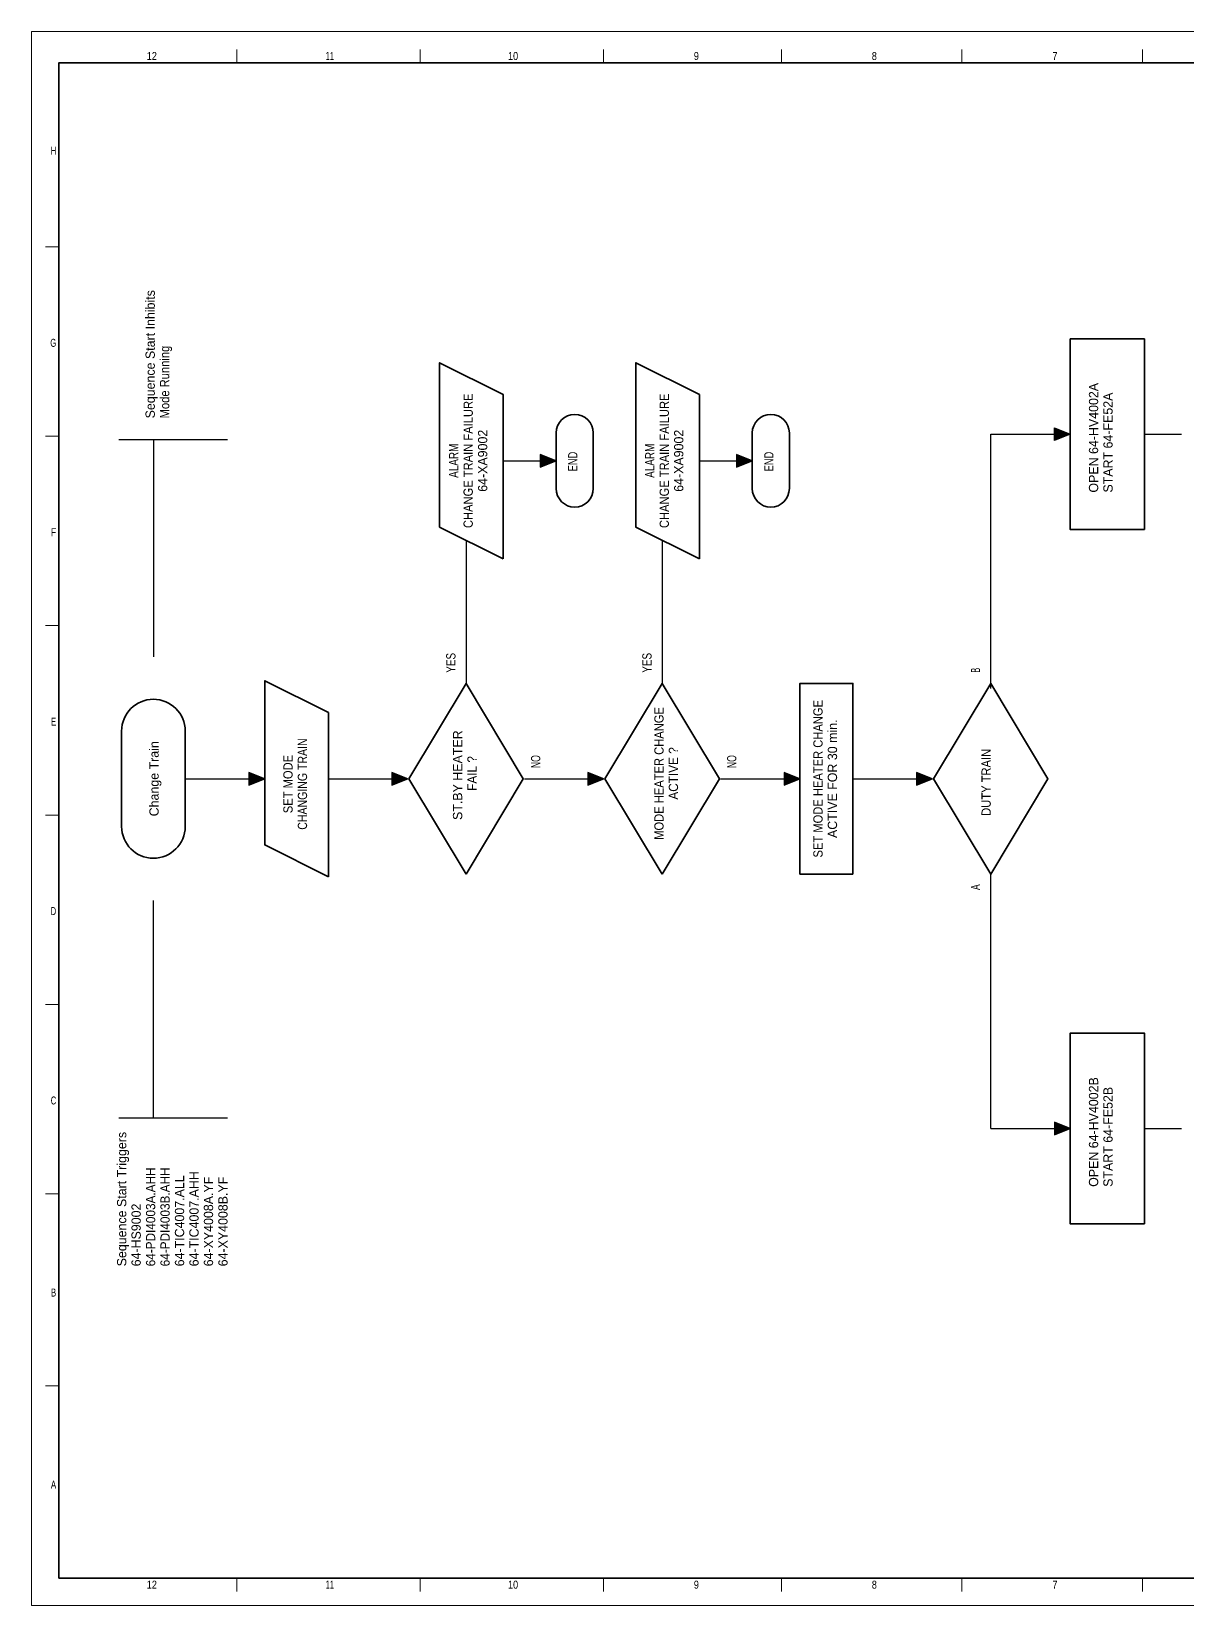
# Model space of a CAD drawing. Header units: millimetres. Extents: x 0 to 841, y 0 to 594.
# Drawn here: x 0 to 436, y 0 to 594 of the extents above; entities that cross this region are included whole.
import ezdxf
from ezdxf.enums import TextEntityAlignment as Align

# ---------------------------------------------------------------- set-up
doc = ezdxf.new("R2010")
doc.units = ezdxf.units.MM
doc.header["$LTSCALE"] = 1.2
for name, color, linetype, lineweight in [('1', 7, 'Continuous', 13), ('2', 7, 'Continuous', 35), ('4', 7, 'Continuous', 35), ('9', 7, 'Continuous', 13)]:
    doc.layers.add(name, color=color, linetype=linetype, lineweight=lineweight)
doc.layers.add('36', color=7, linetype='Continuous')

msp = doc.modelspace()

# ---------------------------------------------------------------- hatches: boundary and pattern name
at = {"layer": '1'}
for points in [[(386, 439.6), (386, 444.4), (392, 442)], [(192, 434.4), (192, 429.6), (198, 432)], [(266, 434.4), (266, 429.6), (272, 432)], [(82, 314.4), (82, 309.6), (88, 312)], [(136, 314.4), (136, 309.6), (142, 312)], [(210, 314.4), (210, 309.6), (216, 312)], [(284, 314.4), (284, 309.6), (290, 312)], [(334, 314.4), (334, 309.6), (340, 312)], [(386, 182.4), (386, 177.6), (392, 180)]]:
    msp.add_hatch(color=256, dxfattribs=at).paths.add_polyline_path(points)

# ---------------------------------------------------------------- linework, layer by layer
for p, q in [((77.491, 587.261), (77.491, 582.228)), ((77.491, 587.261), (77.491, 582.228)), ((146.654, 587.261), (146.654, 582.228)), ((146.654, 587.261), (146.654, 582.228)), ((215.817, 587.261), (215.817, 582.228)), ((215.817, 587.261), (215.817, 582.228)), ((282.976, 587.261), (282.976, 582.228)), ((282.976, 587.261), (282.976, 582.228)), ((351.136, 587.261), (351.136, 582.228)), ((351.136, 587.261), (351.136, 582.228)), ((419.297, 587.261), (419.297, 582.228)), ((419.297, 587.261), (419.297, 582.228)), ((10.333, 512.761), (5.321, 512.761)), ((10.333, 512.761), (5.321, 512.761)), ((10.333, 441.28), (5.321, 441.28)), ((10.333, 441.28), (5.321, 441.28)), ((10.333, 369.799), (5.321, 369.799)), ((10.333, 369.799), (5.321, 369.799)), ((10.333, 298.318), (5.321, 298.318)), ((10.333, 298.318), (5.321, 298.318)), ((10.333, 226.838), (5.321, 226.838)), ((10.333, 226.838), (5.321, 226.838)), ((10.333, 155.357), (5.321, 155.357)), ((10.333, 155.357), (5.321, 155.357)), ((10.333, 82.869), (5.321, 82.869)), ((10.333, 82.869), (5.321, 82.869)), ((77.491, 10.382), (77.491, 5.348)), ((77.491, 10.382), (77.491, 5.348)), ((146.654, 10.382), (146.654, 5.348)), ((146.654, 10.382), (146.654, 5.348)), ((215.817, 10.382), (215.817, 5.348)), ((215.817, 10.382), (215.817, 5.348)), ((282.976, 10.382), (282.976, 5.348)), ((282.976, 10.382), (282.976, 5.348)), ((351.136, 10.382), (351.136, 5.348)), ((351.136, 10.382), (351.136, 5.348)), ((419.297, 10.382), (419.297, 5.348)), ((419.297, 10.382), (419.297, 5.348))]:
    msp.add_line(p, q, dxfattribs=at)
at = {"layer": '1', "lineweight": 25}
for p, q in [((33, 440), (74, 440)), ((46, 440), (46, 358)), ((362, 442), (388, 442)), ((362, 346), (362, 442)), ((380, 441.998), (387.2, 441.998)), ((420, 442), (434, 442)), ((178, 432), (194, 432)), ((186, 432.002), (193.2, 432.002)), ((252, 432), (268, 432)), ((260, 432.002), (267.2, 432.002)), ((164, 402), (164, 348)), ((238, 402), (238, 348)), ((58, 312), (84, 312)), ((76, 312.002), (83.2, 312.002)), ((112, 312), (138, 312)), ((130, 312.002), (137.2, 312.002)), ((186, 312), (212, 312)), ((204, 312.002), (211.2, 312.002)), ((260, 312), (286, 312)), ((278, 312.002), (285.2, 312.002)), ((310, 312), (336, 312)), ((328, 312.002), (335.2, 312.002)), ((362, 180), (362, 276)), ((46, 184), (46, 266)), ((33, 184), (74, 184)), ((362, 180), (388, 180)), ((380, 180.002), (387.2, 180.002)), ((420, 180), (434, 180)), ((10.333, 10.382), (10.333, 156.364))]:
    msp.add_line(p, q, dxfattribs=at)
at = {"layer": '1', "lineweight": 35}
msp.add_line((648.95, 10.382), (10.333, 10.382), dxfattribs=at)
msp.add_lwpolyline([(829.263, 112.014), (829.263, 582.228), (10.333, 582.228), (10.333, 10.382)], dxfattribs=at)
msp.add_lwpolyline([(829.263, 112.014), (829.263, 582.228), (10.333, 582.228), (10.333, 10.382)], dxfattribs=at)
at = {"layer": '1', "lineweight": 25}
for points in [[(386, 439.6), (386, 444.4), (392, 442)], [(192, 434.4), (192, 429.6), (198, 432)], [(266, 434.4), (266, 429.6), (272, 432)], [(82, 314.4), (82, 309.6), (88, 312)], [(136, 314.4), (136, 309.6), (142, 312)], [(210, 314.4), (210, 309.6), (216, 312)], [(284, 314.4), (284, 309.6), (290, 312)], [(334, 314.4), (334, 309.6), (340, 312)], [(386, 182.4), (386, 177.6), (392, 180)]]:
    msp.add_lwpolyline(points, close=True, dxfattribs=at)
for points in [[(387.2, 440.798), (390.201, 441.998), (387.2, 443.197)], [(387.2, 443.197), (387.68, 441.998), (387.2, 440.798)], [(193.2, 433.202), (196.201, 432.002), (193.2, 430.803)], [(193.2, 430.803), (193.68, 432.002), (193.2, 433.202)], [(267.2, 433.202), (270.201, 432.002), (267.2, 430.803)], [(267.2, 430.803), (267.68, 432.002), (267.2, 433.202)], [(83.2, 313.202), (86.201, 312.002), (83.2, 310.803)], [(83.2, 310.803), (83.68, 312.002), (83.2, 313.202)], [(137.2, 313.202), (140.201, 312.002), (137.2, 310.803)], [(137.2, 310.803), (137.68, 312.002), (137.2, 313.202)], [(211.2, 313.202), (214.201, 312.002), (211.2, 310.803)], [(211.2, 310.803), (211.68, 312.002), (211.2, 313.202)], [(285.2, 313.202), (288.201, 312.002), (285.2, 310.803)], [(285.2, 310.803), (285.68, 312.002), (285.2, 313.202)], [(335.2, 313.202), (338.201, 312.002), (335.2, 310.803)], [(335.2, 310.803), (335.68, 312.002), (335.2, 313.202)], [(387.2, 181.202), (390.201, 180.002), (387.2, 178.803)], [(387.2, 178.803), (387.68, 180.002), (387.2, 181.202)], [(648.95, 10.382), (10.333, 10.382), (10.333, 156.364)]]:
    msp.add_lwpolyline(points, dxfattribs=at)
at = {"layer": '2'}
for points in [[(419.999, 406), (420.002, 478), (392.002, 478), (391.998, 406)], [(178.029, 395), (178.029, 457), (154.029, 469), (154.029, 407)], [(252.029, 395), (252.029, 457), (228.029, 469), (228.029, 407)], [(112.029, 275), (112.029, 337), (88.029, 349), (88.029, 287)], [(164, 276), (142.4, 312), (164, 348), (185.6, 312)], [(238, 276), (216.4, 312), (238, 348), (259.6, 312)], [(309.998, 276), (310.001, 348), (290.002, 348), (289.998, 276)], [(362, 276), (340.4, 312), (362, 348), (383.6, 312)], [(419.999, 144), (420.002, 216), (392.002, 216), (391.998, 144)]]:
    msp.add_lwpolyline(points, close=True, dxfattribs=at)
at = {"layer": '4'}
for p, q in [((198, 442.5), (198, 421.5)), ((212, 421.5), (212, 442.5)), ((272, 442.5), (272, 421.5)), ((286, 421.5), (286, 442.5)), ((34, 330), (34, 294)), ((58, 294), (58, 330))]:
    msp.add_line(p, q, dxfattribs=at)
for centre, radius, start, end in [((205, 442.5), 7, 0, 180), ((279, 442.5), 7, 0, 180), ((205, 421.5), 7, 180, 0), ((279, 421.5), 7, 180, 0), ((46, 330), 12, 0, 180), ((46, 294), 12, 180, 0)]:
    msp.add_arc(centre, radius, start, end, dxfattribs=at)
at = {"layer": '9'}
msp.add_lwpolyline([(0, 0), (841, 0), (841, 594), (0, 594)], close=True, dxfattribs=at)
msp.add_lwpolyline([(0, 0), (841, 0), (841, 594), (0, 594)], close=True, dxfattribs=at)

# ---------------------------------------------------------------- texts
at = {"layer": '1'}
for s, width, p in [('12', 0.85, (45.415, 583.235)), ('12', 0.85, (45.415, 583.235)), ('11', 0.65, (112.577, 583.235)), ('11', 0.65, (112.577, 583.235)), ('10', 0.85, (181.736, 583.235)), ('10', 0.85, (181.736, 583.235)), ('9', 0.85, (250.905, 583.235)), ('9', 0.85, (250.905, 583.235)), ('8', 0.85, (318.063, 583.235)), ('8', 0.85, (318.063, 583.235)), ('7', 0.85, (386.224, 583.235)), ('7', 0.85, (386.224, 583.235)), ('12', 0.85, (45.415, 6.354)), ('12', 0.85, (45.415, 6.354)), ('11', 0.65, (112.577, 6.354)), ('11', 0.65, (112.577, 6.354)), ('10', 0.85, (181.736, 6.354)), ('10', 0.85, (181.736, 6.354)), ('9', 0.85, (250.905, 6.354)), ('9', 0.85, (250.905, 6.354)), ('8', 0.85, (318.063, 6.354)), ('8', 0.85, (318.063, 6.354)), ('7', 0.85, (386.224, 6.354)), ('7', 0.85, (386.224, 6.354))]:
    msp.add_text(s, height=3.02, dxfattribs=dict(at, width=width)).set_placement(p, align=Align.CENTER)
for s, width, p in [('H', 0.65, (9.328, 547.494)), ('H', 0.65, (9.328, 547.494)), ('G', 0.65, (9.328, 475.007)), ('G', 0.65, (9.328, 475.007)), ('F', 0.8, (9.328, 403.526)), ('F', 0.8, (9.328, 403.526)), ('E', 0.75, (9.328, 332.045)), ('E', 0.75, (9.328, 332.045)), ('D', 0.65, (9.328, 260.565)), ('D', 0.65, (9.328, 260.565)), ('C', 0.65, (9.328, 189.083)), ('C', 0.65, (9.328, 189.083)), ('B', 0.75, (9.328, 116.596)), ('B', 0.75, (9.328, 116.596)), ('A', 0.75, (9.328, 44.109)), ('A', 0.75, (9.328, 44.109))]:
    msp.add_text(s, height=3.02, dxfattribs=dict(at, width=width)).set_placement(p, align=Align.RIGHT)
at = {"layer": '36'}
for s, p in [('Sequence Start Inhibits', (46.54, 448)), ('OPEN 64-HV4002A', (402.54, 420)), ('START 64-FE52A', (408, 420)), ('OPEN 64-HV4002B', (402.54, 158)), ('START 64-FE52B', (408, 158)), ('Sequence Start Triggers', (35.781, 128)), ('64-TIC4007.ALL', (57.62, 128)), ('64-TIC4007.AHH', (63.08, 128)), ('64-XY4008A.YF', (68.54, 128)), ('64-XY4008B.YF', (74, 128)), ('64-HS9002', (41.241, 128))]:
    msp.add_text(s, height=3.5, rotation=90, dxfattribs=at).set_placement(p)
for s, width, p in [('Mode Running', 0.9, (52, 448)), ('END', 0.75, (206, 428)), ('END', 0.75, (280, 428)), ('YES', 0.8, (160, 352)), ('YES', 0.8, (234, 352)), ('B', 0.6, (358, 352)), ('DUTY TRAIN', 0.9, (362, 298)), ('NO', 0.7, (192, 316)), ('NO', 0.7, (266, 316)), ('A', 0.7, (358, 270)), ('64-PDI4003A.AHH', 0.95, (46.701, 128)), ('64-PDI4003B.AHH', 0.95, (52.161, 128))]:
    msp.add_text(s, height=3.5, rotation=90, dxfattribs=dict(at, width=width)).set_placement(p)
for s, width, p in [('CHANGE TRAIN FAILURE', 0.9, (166.54, 432)), ('CHANGE TRAIN FAILURE', 0.9, (240.54, 432)), ('ALARM', 0.8, (161.08, 432)), ('ALARM', 0.8, (235.08, 432)), ('MODE HEATER CHANGE', 0.9, (238.54, 314)), ('SET MODE HEATER CHANGE', 0.9, (298.54, 312)), ('CHANGING TRAIN', 0.85, (104, 310)), ('SET MODE', 0.9, (98.54, 310)), ('ACTIVE ?', 0.95, (244, 314)), ('FAIL ?', 0.95, (168, 314))]:
    msp.add_text(s, height=3.5, rotation=90, dxfattribs=dict(at, width=width)).set_placement(p, align=Align.CENTER)
for s, p in [('64-XA9002', (172, 432)), ('64-XA9002', (246, 432)), ('ACTIVE FOR 30 min.', (304, 312)), ('ST.BY HEATER ', (162.54, 314)), ('Change Train', (48, 312))]:
    msp.add_text(s, height=3.5, rotation=90, dxfattribs=at).set_placement(p, align=Align.CENTER)

doc.saveas('drawing.dxf')
